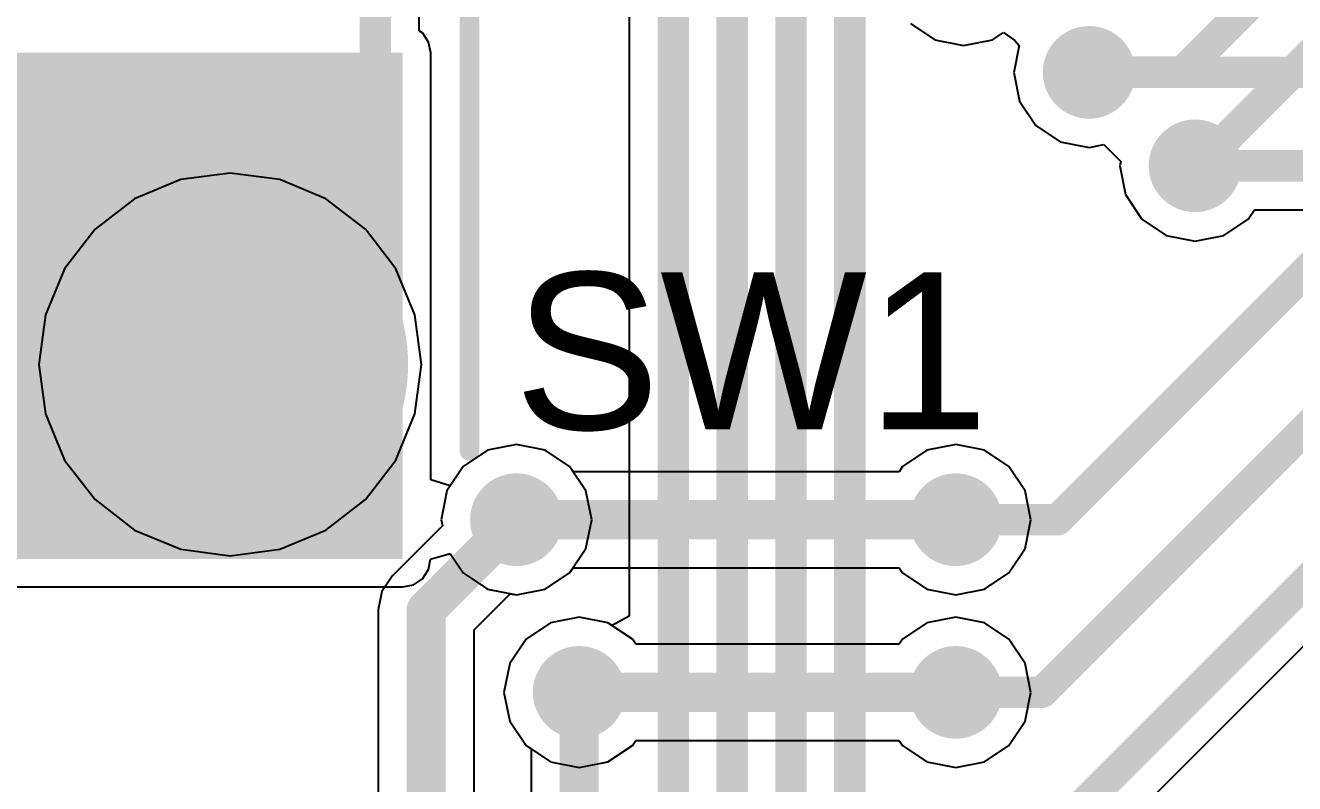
# Model space of a CAD drawing. Header units: millimetres. Extents: x -0.29 to 3.46, y -0.11 to 2.46.
# Drawn here: x 0.1478 to 0.4714, y 1.5377 to 1.731 of the extents above; entities that cross this region are included whole.
import ezdxf

# ---------------------------------------------------------------- set-up
doc = ezdxf.new("R2010")
doc.units = ezdxf.units.MM
doc.header["$MEASUREMENT"] = 0
for name, color, linetype in [('BottomLayer', 5, 'Continuous'), ('BottomPaste', 16, 'Continuous'), ('BottomSolder', 6, 'Continuous'), ('MultiLayer', 9, 'Continuous'), ('PadHoleLayer', 156, 'Continuous'), ('TopLayer', 1, 'Continuous'), ('TopOverlay', 2, 'Continuous'), ('TopSolder', 216, 'Continuous'), ('ViaHoleLayer', 16, 'Continuous')]:
    doc.layers.add(name, color=color, linetype=linetype)
doc.styles.add('Arial', font='', dxfattribs={"height": 0.2})
doc.styles.get('Arial').set_extended_font_data('Arial')

# ---------------------------------------------------------------- blocks, each defined once
blk = doc.blocks.new('1825027_8_21')
at = {"layer": 'BottomLayer'}
h = blk.add_hatch(color=5, dxfattribs=at)
edge = h.paths.add_edge_path()
edge.add_arc((-0.13799, 0.04902), 0.04134, 0, 360)
h = blk.add_hatch(color=5, dxfattribs=at)
edge = h.paths.add_edge_path()
edge.add_arc((0.13799, 0.04902), 0.04134, 0, 360)
h = blk.add_hatch(color=5, dxfattribs=at)
edge = h.paths.add_edge_path()
edge.add_arc((-0.08858, -0.04902), 0.03543, 0, 360)
h = blk.add_hatch(color=5, dxfattribs=at)
edge = h.paths.add_edge_path()
edge.add_arc((0.08858, -0.04902), 0.03543, 0, 360)
at = {"layer": 'BottomSolder'}
h = blk.add_hatch(color=6, dxfattribs=at)
edge = h.paths.add_edge_path()
edge.add_arc((-0.13799, 0.04902), 0.04534, 0, 360)
h = blk.add_hatch(color=6, dxfattribs=at)
edge = h.paths.add_edge_path()
edge.add_arc((0.13799, 0.04902), 0.04534, 0, 360)
h = blk.add_hatch(color=6, dxfattribs=at)
edge = h.paths.add_edge_path()
edge.add_arc((-0.08858, -0.04902), 0.03943, 0, 360)
h = blk.add_hatch(color=6, dxfattribs=at)
edge = h.paths.add_edge_path()
edge.add_arc((0.08858, -0.04902), 0.03943, 0, 360)
at = {"layer": 'MultiLayer'}
h = blk.add_hatch(color=9, dxfattribs=at)
edge = h.paths.add_edge_path()
edge.add_arc((-0.13799, 0.04902), 0.04134, 0, 360)
h = blk.add_hatch(color=9, dxfattribs=at)
edge = h.paths.add_edge_path()
edge.add_arc((0.13799, 0.04902), 0.04134, 0, 360)
h = blk.add_hatch(color=9, dxfattribs=at)
edge = h.paths.add_edge_path()
edge.add_arc((-0.08858, -0.04902), 0.03543, 0, 360)
h = blk.add_hatch(color=9, dxfattribs=at)
edge = h.paths.add_edge_path()
edge.add_arc((0.08858, -0.04902), 0.03543, 0, 360)
at = {"layer": 'PadHoleLayer'}
h = blk.add_hatch(color=156, dxfattribs=at)
edge = h.paths.add_edge_path()
edge.add_arc((-0.13799, 0.04902), 0.02559, 0, 360)
h = blk.add_hatch(color=156, dxfattribs=at)
edge = h.paths.add_edge_path()
edge.add_arc((0.13799, 0.04902), 0.02559, 0, 360)
h = blk.add_hatch(color=156, dxfattribs=at)
edge = h.paths.add_edge_path()
edge.add_arc((-0.08858, -0.04902), 0.02165, 0, 360)
h = blk.add_hatch(color=156, dxfattribs=at)
edge = h.paths.add_edge_path()
edge.add_arc((0.08858, -0.04902), 0.02165, 0, 360)
at = {"layer": 'TopLayer'}
h = blk.add_hatch(color=1, dxfattribs=at)
edge = h.paths.add_edge_path()
edge.add_arc((-0.13799, 0.04902), 0.04134, 0, 360)
h = blk.add_hatch(color=1, dxfattribs=at)
edge = h.paths.add_edge_path()
edge.add_arc((0.13799, 0.04902), 0.04134, 0, 360)
h = blk.add_hatch(color=1, dxfattribs=at)
edge = h.paths.add_edge_path()
edge.add_arc((-0.08858, -0.04902), 0.03543, 0, 360)
h = blk.add_hatch(color=1, dxfattribs=at)
edge = h.paths.add_edge_path()
edge.add_arc((0.08858, -0.04902), 0.03543, 0, 360)
at = {"layer": 'TopSolder'}
h = blk.add_hatch(color=216, dxfattribs=at)
edge = h.paths.add_edge_path()
edge.add_arc((-0.13799, 0.04902), 0.04534, 0, 360)
h = blk.add_hatch(color=216, dxfattribs=at)
edge = h.paths.add_edge_path()
edge.add_arc((0.13799, 0.04902), 0.04534, 0, 360)
h = blk.add_hatch(color=216, dxfattribs=at)
edge = h.paths.add_edge_path()
edge.add_arc((-0.08858, -0.04902), 0.03943, 0, 360)
h = blk.add_hatch(color=216, dxfattribs=at)
edge = h.paths.add_edge_path()
edge.add_arc((0.08858, -0.04902), 0.03943, 0, 360)
at = {"layer": 'TopOverlay', "const_width": 0.005}
for points in [[(0.16, 0.11), (-0.158, 0.11)], [(-0.135, -0.146), (-0.135, -0.103)], [(0.135, -0.146), (0.135, -0.103)], [(0.135, -0.146), (-0.135, -0.146)]]:
    blk.add_lwpolyline(points, dxfattribs=at)
at = {"layer": 'TopOverlay', "const_width": 0.0025}
for points in [[(-0.15925, 0.11, 1), (-0.15675, 0.11, 1)], [(0.15875, 0.11, 1), (0.16125, 0.11, 1)], [(-0.13625, -0.103, 1), (-0.13375, -0.103, 1)], [(0.13375, -0.103, 1), (0.13625, -0.103, 1)], [(-0.13625, -0.146, 1), (-0.13375, -0.146, 1)], [(-0.13625, -0.146, 1), (-0.13375, -0.146, 1)], [(0.13375, -0.146, 1), (0.13625, -0.146, 1)], [(0.13375, -0.146, 1), (0.13625, -0.146, 1)]]:
    blk.add_lwpolyline(points, format="xyb", close=True, dxfattribs=at)
at = {"layer": 'TopOverlay'}
blk.add_text('PCB Edge', height=0.03937, dxfattribs=at).set_placement((-0.084, -0.13361))
blk = doc.blocks.new('C___0402_B_132')
at = {"layer": 'BottomLayer'}
for points in [[(-0.0095, 0.0125), (-0.0095, -0.0125), (-0.0275, -0.0125), (-0.0275, 0.0125)], [(0.0275, 0.0125), (0.0275, -0.0125), (0.0095, -0.0125), (0.0095, 0.0125)]]:
    blk.add_hatch(color=5, dxfattribs=at).paths.add_polyline_path(points)
at = {"layer": 'BottomPaste'}
for points in [[(-0.0095, 0.0125), (-0.0095, -0.0125), (-0.0275, -0.0125), (-0.0275, 0.0125)], [(0.0275, 0.0125), (0.0275, -0.0125), (0.0095, -0.0125), (0.0095, 0.0125)]]:
    blk.add_hatch(color=16, dxfattribs=at).paths.add_polyline_path(points)
at = {"layer": 'BottomSolder'}
for points in [[(-0.00714, 0.01486), (-0.00714, -0.01486), (-0.02986, -0.01486), (-0.02986, 0.01486)], [(0.02986, 0.01486), (0.02986, -0.01486), (0.00714, -0.01486), (0.00714, 0.01486)]]:
    blk.add_hatch(color=6, dxfattribs=at).paths.add_polyline_path(points)

msp = doc.modelspace()

# ---------------------------------------------------------------- hatches: boundary and pattern name
at = {"layer": 'BottomLayer'}
h = msp.add_hatch(color=5, dxfattribs=at)
edge = h.paths.add_edge_path()
edge.add_arc((0.419, 1.719), 0.01181, 0, 360)
msp.add_hatch(color=5, dxfattribs=at).paths.add_polyline_path([(0.066, 1.595), (0.244, 1.595), (0.244, 1.724), (0.066, 1.724)])
h = msp.add_hatch(color=5, dxfattribs=at)
edge = h.paths.add_edge_path()
edge.add_arc((0.446, 1.69519), 0.01181, 0, 360)
h = msp.add_hatch(color=5, dxfattribs=at)
edge = h.paths.add_edge_path()
edge.add_arc((0.273, 1.605), 0.01181, 0, 360)
h = msp.add_hatch(color=5, dxfattribs=at)
edge = h.paths.add_edge_path()
edge.add_arc((0.385, 1.605), 0.01181, 0, 360)
h = msp.add_hatch(color=5, dxfattribs=at)
edge = h.paths.add_edge_path()
edge.add_arc((0.289, 1.561), 0.01181, 0, 360)
h = msp.add_hatch(color=5, dxfattribs=at)
edge = h.paths.add_edge_path()
edge.add_arc((0.385, 1.561), 0.01181, 0, 360)
at = {"layer": 'TopLayer'}
h = msp.add_hatch(color=1, dxfattribs=at)
edge = h.paths.add_edge_path()
edge.add_arc((0.419, 1.719), 0.01181, 0, 360)
h = msp.add_hatch(color=1, dxfattribs=at)
edge = h.paths.add_edge_path()
edge.add_arc((0.446, 1.69519), 0.01181, 0, 360)
h = msp.add_hatch(color=1, dxfattribs=at)
edge = h.paths.add_edge_path()
edge.add_arc((0.273, 1.605), 0.01181, 0, 360)
h = msp.add_hatch(color=1, dxfattribs=at)
edge = h.paths.add_edge_path()
edge.add_arc((0.385, 1.605), 0.01181, 0, 360)
h = msp.add_hatch(color=1, dxfattribs=at)
edge = h.paths.add_edge_path()
edge.add_arc((0.289, 1.561), 0.01181, 0, 360)
h = msp.add_hatch(color=1, dxfattribs=at)
edge = h.paths.add_edge_path()
edge.add_arc((0.385, 1.561), 0.01181, 0, 360)
at = {"layer": 'ViaHoleLayer'}
h = msp.add_hatch(color=16, dxfattribs=at)
edge = h.paths.add_edge_path()
edge.add_arc((0.419, 1.719), 0.00591, 0, 360)
h = msp.add_hatch(color=16, dxfattribs=at)
edge = h.paths.add_edge_path()
edge.add_arc((0.446, 1.69519), 0.00591, 0, 360)
h = msp.add_hatch(color=16, dxfattribs=at)
edge = h.paths.add_edge_path()
edge.add_arc((0.273, 1.605), 0.00591, 0, 360)
h = msp.add_hatch(color=16, dxfattribs=at)
edge = h.paths.add_edge_path()
edge.add_arc((0.385, 1.605), 0.00591, 0, 360)
h = msp.add_hatch(color=16, dxfattribs=at)
edge = h.paths.add_edge_path()
edge.add_arc((0.289, 1.561), 0.00591, 0, 360)
h = msp.add_hatch(color=16, dxfattribs=at)
edge = h.paths.add_edge_path()
edge.add_arc((0.385, 1.561), 0.00591, 0, 360)

# ---------------------------------------------------------------- linework, layer by layer
at = {"layer": 'BottomLayer'}
for p, q in [((0.24822, 1.7296), (0.24822, 1.76222)), ((0.37344, 1.73144), (0.37966, 1.72728)), ((0.24905, 1.72905), (0.24822, 1.7296)), ((0.25059, 1.72673), (0.24905, 1.72905)), ((0.39434, 1.72728), (0.39715, 1.72916)), ((0.39715, 1.72916), (0.4001, 1.72715)), ((0.25114, 1.724), (0.25059, 1.72673)), ((0.37966, 1.72728), (0.387, 1.72582)), ((0.387, 1.72582), (0.39434, 1.72728)), ((0.40118, 1.72584), (0.39982, 1.719)), ((0.4001, 1.72715), (0.40118, 1.72584)), ((0.25114, 1.61514), (0.25114, 1.724)), ((0.39982, 1.719), (0.40128, 1.71166)), ((0.40128, 1.71166), (0.40544, 1.70544)), ((0.40544, 1.70544), (0.41166, 1.70128)), ((0.41166, 1.70128), (0.419, 1.69982)), ((0.419, 1.69982), (0.42279, 1.70058)), ((0.42279, 1.70058), (0.42705, 1.69632)), ((0.42705, 1.69632), (0.42682, 1.69519)), ((0.42682, 1.69519), (0.42828, 1.68785)), ((0.42828, 1.68785), (0.43244, 1.68163)), ((0.45956, 1.68163), (0.46113, 1.68397)), ((0.46113, 1.68397), (0.53571, 1.68397)), ((0.43244, 1.68163), (0.43866, 1.67747)), ((0.45334, 1.67747), (0.45956, 1.68163)), ((0.43866, 1.67747), (0.446, 1.67601)), ((0.446, 1.67601), (0.45334, 1.67747)), ((0.26566, 1.62272), (0.25944, 1.61856)), ((0.273, 1.62418), (0.26566, 1.62272)), ((0.28034, 1.62272), (0.273, 1.62418)), ((0.28656, 1.61856), (0.28034, 1.62272)), ((0.37766, 1.62272), (0.37144, 1.61856)), ((0.385, 1.62418), (0.37766, 1.62272)), ((0.39234, 1.62272), (0.385, 1.62418)), ((0.39856, 1.61856), (0.39234, 1.62272)), ((0.25944, 1.61856), (0.25614, 1.61362)), ((0.28745, 1.61724), (0.28656, 1.61856)), ((0.37144, 1.61856), (0.37055, 1.61724)), ((0.40272, 1.61234), (0.39856, 1.61856)), ((0.25614, 1.61362), (0.25114, 1.61514)), ((0.37055, 1.61724), (0.28745, 1.61724)), ((0.40418, 1.605), (0.40272, 1.61234)), ((0.40272, 1.59766), (0.40418, 1.605)), ((0.25137, 1.59506), (0.25614, 1.59638)), ((0.25614, 1.59638), (0.25944, 1.59144)), ((0.39856, 1.59144), (0.40272, 1.59766)), ((0.24905, 1.58995), (0.25059, 1.59227)), ((0.25059, 1.59227), (0.25112, 1.59491)), ((0.25112, 1.59491), (0.25137, 1.59506)), ((0.28656, 1.59144), (0.28745, 1.59276)), ((0.28745, 1.59276), (0.37055, 1.59276)), ((0.37055, 1.59276), (0.37144, 1.59144)), ((0.24673, 1.58841), (0.24905, 1.58995)), ((0.25944, 1.59144), (0.26566, 1.58728)), ((0.28034, 1.58728), (0.28656, 1.59144)), ((0.37144, 1.59144), (0.37766, 1.58728)), ((0.39234, 1.58728), (0.39856, 1.59144)), ((0.066, 1.58786), (0.244, 1.58786)), ((0.244, 1.58786), (0.24673, 1.58841)), ((0.26566, 1.58728), (0.273, 1.58582)), ((0.273, 1.58582), (0.28034, 1.58728)), ((0.37766, 1.58728), (0.385, 1.58582)), ((0.385, 1.58582), (0.39234, 1.58728)), ((0.289, 1.58018), (0.28166, 1.57872)), ((0.29634, 1.57872), (0.289, 1.58018)), ((0.385, 1.58018), (0.37766, 1.57872)), ((0.39234, 1.57872), (0.385, 1.58018)), ((0.28166, 1.57872), (0.27544, 1.57456)), ((0.30256, 1.57456), (0.29634, 1.57872)), ((0.37766, 1.57872), (0.37144, 1.57456)), ((0.39856, 1.57456), (0.39234, 1.57872)), ((0.27544, 1.57456), (0.27128, 1.56834)), ((0.30345, 1.57324), (0.30256, 1.57456)), ((0.37055, 1.57324), (0.30345, 1.57324)), ((0.37144, 1.57456), (0.37055, 1.57324)), ((0.40272, 1.56834), (0.39856, 1.57456)), ((0.27128, 1.56834), (0.26982, 1.561)), ((0.40418, 1.561), (0.40272, 1.56834)), ((0.26982, 1.561), (0.27128, 1.55366)), ((0.40272, 1.55366), (0.40418, 1.561)), ((0.27128, 1.55366), (0.27544, 1.54744)), ((0.39856, 1.54744), (0.40272, 1.55366)), ((0.27544, 1.54744), (0.28166, 1.54328)), ((0.29634, 1.54328), (0.30256, 1.54744)), ((0.30256, 1.54744), (0.30345, 1.54876)), ((0.30345, 1.54876), (0.37055, 1.54876)), ((0.37055, 1.54876), (0.37144, 1.54744)), ((0.37144, 1.54744), (0.37766, 1.54328)), ((0.39234, 1.54328), (0.39856, 1.54744)), ((0.28166, 1.54328), (0.289, 1.54182)), ((0.289, 1.54182), (0.29634, 1.54328)), ((0.37766, 1.54328), (0.385, 1.54182)), ((0.385, 1.54182), (0.39234, 1.54328))]:
    msp.add_line(p, q, dxfattribs=at)
for points, const_width in [([(0.237, 1.69534), (0.237, 1.799)], 0.008), ([(0.419, 1.719), (0.53776, 1.719)], 0.008), ([(0.446, 1.69519), (0.54036, 1.69519)], 0.008), ([(0.273, 1.605), (0.385, 1.605)], 0.01), ([(0.289, 1.561), (0.385, 1.561)], 0.01)]:
    msp.add_lwpolyline(points, dxfattribs=dict(at, const_width=const_width))
for points, const_width in [([(0.417, 1.719, 1), (0.421, 1.719, 1)], 0.004), ([(0.235, 1.69534, 1), (0.239, 1.69534, 1)], 0.004), ([(0.444, 1.69519, 1), (0.448, 1.69519, 1)], 0.004), ([(0.2705, 1.605, 1), (0.2755, 1.605, 1)], 0.005), ([(0.3825, 1.605, 1), (0.3875, 1.605, 1)], 0.005), ([(0.2865, 1.561, 1), (0.2915, 1.561, 1)], 0.005), ([(0.3825, 1.561, 1), (0.3875, 1.561, 1)], 0.005)]:
    msp.add_lwpolyline(points, format="xyb", close=True, dxfattribs=dict(at, const_width=const_width))
at = {"layer": 'TopLayer'}
for p, q in [((0.30178, 1.80385), (0.30178, 1.58038)), ((0.20003, 1.69335), (0.18741, 1.69169)), ((0.21265, 1.69169), (0.20003, 1.69335)), ((0.18741, 1.69169), (0.17565, 1.68681)), ((0.22441, 1.68681), (0.21265, 1.69169)), ((0.17565, 1.68681), (0.16556, 1.67907)), ((0.23451, 1.67907), (0.22441, 1.68681)), ((0.16556, 1.67907), (0.15781, 1.66897)), ((0.24226, 1.66897), (0.23451, 1.67907)), ((0.15781, 1.66897), (0.15294, 1.65721)), ((0.24713, 1.65721), (0.24226, 1.66897)), ((0.15294, 1.65721), (0.15128, 1.64459)), ((0.24879, 1.64459), (0.24713, 1.65721)), ((0.15128, 1.64459), (0.15294, 1.63197)), ((0.24713, 1.63197), (0.24879, 1.64459)), ((0.38422, 1.48335), (0.54474, 1.64388)), ((0.15294, 1.63197), (0.15781, 1.62021)), ((0.24226, 1.62021), (0.24713, 1.63197)), ((0.26566, 1.62272), (0.25944, 1.61856)), ((0.273, 1.62418), (0.26566, 1.62272)), ((0.28034, 1.62272), (0.273, 1.62418)), ((0.28656, 1.61856), (0.28034, 1.62272)), ((0.15781, 1.62021), (0.16556, 1.61012)), ((0.23451, 1.61012), (0.24226, 1.62021)), ((0.25944, 1.61856), (0.25528, 1.61234)), ((0.29072, 1.61234), (0.28656, 1.61856)), ((0.25528, 1.61234), (0.25382, 1.605)), ((0.29218, 1.605), (0.29072, 1.61234)), ((0.16556, 1.61012), (0.17565, 1.60237)), ((0.22441, 1.60237), (0.23451, 1.61012)), ((0.25382, 1.605), (0.25413, 1.60343)), ((0.29072, 1.59766), (0.29218, 1.605)), ((0.17565, 1.60237), (0.18741, 1.5975)), ((0.21265, 1.5975), (0.22441, 1.60237)), ((0.25413, 1.60343), (0.24135, 1.59065)), ((0.18741, 1.5975), (0.20003, 1.59583)), ((0.20003, 1.59583), (0.21265, 1.5975)), ((0.28656, 1.59144), (0.29072, 1.59766)), ((0.24135, 1.59065), (0.2387, 1.58668)), ((0.28034, 1.58728), (0.28656, 1.59144)), ((0.2387, 1.58668), (0.23776, 1.582)), ((0.26224, 1.57693), (0.27143, 1.58613)), ((0.27143, 1.58613), (0.273, 1.58582)), ((0.273, 1.58582), (0.28034, 1.58728)), ((0.23776, 1.582), (0.23776, 1.17)), ((0.289, 1.58018), (0.28166, 1.57872)), ((0.29634, 1.57872), (0.289, 1.58018)), ((0.30178, 1.58038), (0.29737, 1.57803)), ((0.26224, 1.17507), (0.26224, 1.57693)), ((0.28166, 1.57872), (0.27544, 1.57456)), ((0.29737, 1.57803), (0.29634, 1.57872)), ((0.27544, 1.57456), (0.27128, 1.56834)), ((0.27128, 1.56834), (0.26982, 1.561)), ((0.26982, 1.561), (0.27128, 1.55366)), ((0.27128, 1.55366), (0.27544, 1.54744)), ((0.27544, 1.54744), (0.27676, 1.54655)), ((0.27676, 1.54655), (0.27676, 1.16707))]:
    msp.add_line(p, q, dxfattribs=at)
for points, const_width in [([(0.313, 1.15636), (0.313, 1.80385)], 0.008), ([(0.328, 1.16257), (0.328, 1.79764)], 0.008), ([(0.343, 1.16879), (0.343, 1.79143)], 0.008), ([(0.358, 1.175), (0.358, 1.78521)], 0.008), ([(0.44281, 1.71913), (0.46625, 1.74257)], 0.008), ([(0.44697, 1.69519), (0.482, 1.73021)], 0.008), ([(0.419, 1.719), (0.41913, 1.71913)], 0.008), ([(0.41913, 1.71913), (0.44281, 1.71913)], 0.008), ([(0.446, 1.69519), (0.44697, 1.69519)], 0.008), ([(0.411, 1.605), (0.49775, 1.69175)], 0.008), ([(0.407, 1.561), (0.5135, 1.6675)], 0.008), ([(0.373, 1.488), (0.545, 1.66)], 0.008), ([(0.25, 1.582), (0.273, 1.605)], 0.01), ([(0.385, 1.605), (0.411, 1.605)], 0.008), ([(0.25, 1.17), (0.25, 1.582)], 0.01), ([(0.289, 1.15773), (0.289, 1.561)], 0.01), ([(0.385, 1.561), (0.407, 1.561)], 0.008)]:
    msp.add_lwpolyline(points, dxfattribs=dict(at, const_width=const_width))
for points, const_width in [([(0.417, 1.719, 1), (0.421, 1.719, 1)], 0.004), ([(0.41713, 1.71913, 1), (0.42113, 1.71913, 1)], 0.004), ([(0.41713, 1.71913, 1), (0.42113, 1.71913, 1)], 0.004), ([(0.44081, 1.71913, 1), (0.44481, 1.71913, 1)], 0.004), ([(0.44081, 1.71913, 1), (0.44481, 1.71913, 1)], 0.004), ([(0.444, 1.69519, 1), (0.448, 1.69519, 1)], 0.004), ([(0.44497, 1.69519, 1), (0.44897, 1.69519, 1)], 0.004), ([(0.44497, 1.69519, 1), (0.44897, 1.69519, 1)], 0.004), ([(0.2705, 1.605, 1), (0.2755, 1.605, 1)], 0.005), ([(0.383, 1.605, 1), (0.387, 1.605, 1)], 0.004), ([(0.409, 1.605, 1), (0.413, 1.605, 1)], 0.004), ([(0.409, 1.605, 1), (0.413, 1.605, 1)], 0.004), ([(0.2475, 1.582, 1), (0.2525, 1.582, 1)], 0.005), ([(0.2475, 1.582, 1), (0.2525, 1.582, 1)], 0.005), ([(0.2865, 1.561, 1), (0.2915, 1.561, 1)], 0.005), ([(0.383, 1.561, 1), (0.387, 1.561, 1)], 0.004), ([(0.405, 1.561, 1), (0.409, 1.561, 1)], 0.004), ([(0.405, 1.561, 1), (0.409, 1.561, 1)], 0.004)]:
    msp.add_lwpolyline(points, format="xyb", close=True, dxfattribs=dict(at, const_width=const_width))

# ---------------------------------------------------------------- block references
at = {"rotation": 270}
for name, p in [('1825027_8_21', (0.15102, 1.78258)), ('C___0402_B_132', (0.201, 1.728))]:
    msp.add_blockref(name, p, dxfattribs=at)

# ---------------------------------------------------------------- texts
at = {"layer": 'TopOverlay', "style": 'Arial'}
msp.add_text('SW1', height=0.04, dxfattribs=at).set_placement((0.27235, 1.62801))

doc.saveas('drawing.dxf')
